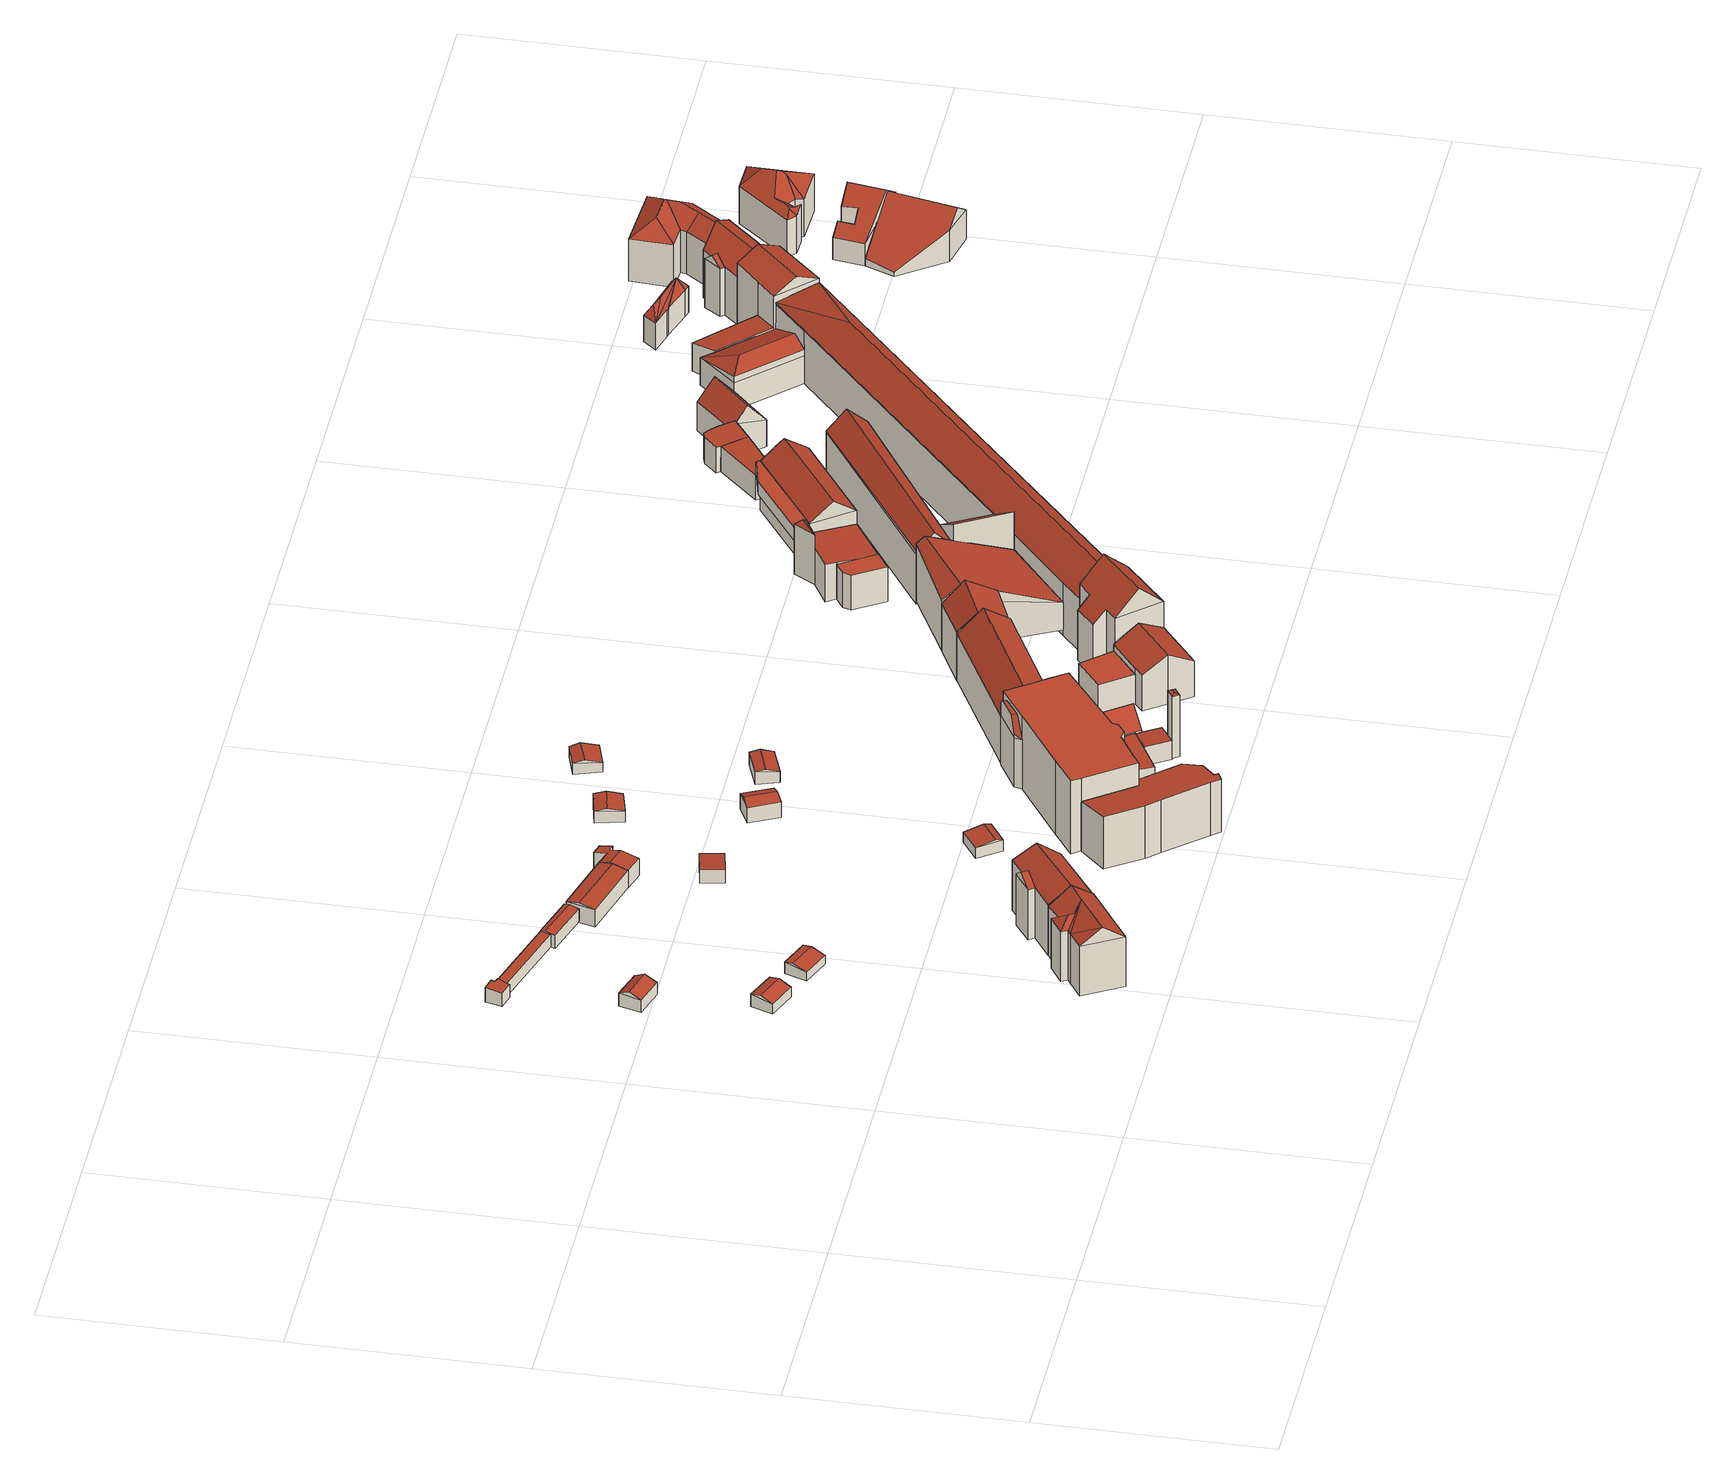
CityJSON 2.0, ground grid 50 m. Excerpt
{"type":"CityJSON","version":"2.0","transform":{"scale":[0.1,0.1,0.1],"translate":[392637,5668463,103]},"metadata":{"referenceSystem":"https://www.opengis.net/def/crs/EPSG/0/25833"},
"CityObjects":{
"building1":{"type":"Building","attributes":{"Dachtyp_tdc":"tdcGableRoof","Gemeindeschluessel":14627140,"Dachneigung":24.25,"QualitaetDacherkennung":75,"Geometrietyp2DReferenz":"3000","function":"31001_9998","roofType":"3100","measuredHeight":4.08},"geometry":[{"type":"MultiSurface","lod":"2","boundaries":[[[0,1,2,3]],[[1,4,5,2]],[[4,6,7,5]],[[6,0,3,7]],[[4,1,8]],[[0,6,9]],[[1,0,9,8]],[[6,4,8,9]],[[3,2,5,7]]],"semantics":{"surfaces":[{"type":"WallSurface"},{"type":"RoofSurface"},{"type":"GroundSurface"}],"values":[0,0,0,0,0,0,1,1,2]}}]},
"building2":{"type":"Building","attributes":{"Dachtyp_tdc":"tdcGableRoof","Gemeindeschluessel":14627140,"Dachneigung":21.44,"QualitaetDacherkennung":77,"Geometrietyp2DReferenz":"3000","function":"31001_9998","roofType":"3100","measuredHeight":3.57},"geometry":[{"type":"MultiSurface","lod":"2","boundaries":[[[10,11,12,13]],[[11,14,15,12]],[[14,16,17,15]],[[16,10,13,17]],[[14,11,18]],[[10,16,19]],[[11,10,19,18]],[[16,14,18,19]],[[13,12,15,17]]],"semantics":{"surfaces":[{"type":"WallSurface"},{"type":"RoofSurface"},{"type":"GroundSurface"}],"values":[0,0,0,0,0,0,1,1,2]}}]},
"building3":{"type":"Building","attributes":{"Gemeindeschluessel":14627140,"Geometrietyp2DReferenz":"3000","function":"31001_9998","roofType":"9999"},"children":["building3-1","building3-2","building3-3"]},
"building3-1":{"type":"BuildingPart","attributes":{"Dachtyp_tdc":"tdcPolyFlatRoof","Dachneigung":5.95,"QualitaetDacherkennung":75,"Geometrietyp2DReferenz":"3000","roofType":"2100","measuredHeight":3.48},"parents":["building3"],"geometry":[{"type":"MultiSurface","lod":"2","boundaries":[[[20,21,22,23]],[[21,24,25,22]],[[24,26,27,28,25]],[[29,30,31,32,33]],[[30,34,35,31]],[[34,20,23,35]],[[34,30,29,26,24,21,20]],[[23,22,25,28,32,31,35]],[[29,33,27,26]],[[33,32,28,27]]],"semantics":{"surfaces":[{"type":"WallSurface"},{"type":"RoofSurface"},{"type":"GroundSurface"},{"type":"ClosureSurface"}],"values":[0,0,0,0,0,0,1,2,0,3]}}]},
"building3-2":{"type":"BuildingPart","attributes":{"Dachtyp_tdc":"tdcGableRoof","Dachneigung":11.76,"QualitaetDacherkennung":75,"Geometrietyp2DReferenz":"3000","roofType":"3100","measuredHeight":3.53},"parents":["building3"],"geometry":[{"type":"MultiSurface","lod":"2","boundaries":[[[36,37,38,39]],[[37,40,41,38]],[[40,42,43,44,41]],[[45,36,39,46]],[[47,48,49,50]],[[37,49,48,51,40]],[[42,51,48,47,45,52]],[[40,51,42]],[[36,50,49,37]],[[45,47,50,36]],[[39,38,41,44,46]],[[52,43,42]],[[46,44,43,52,45]]],"semantics":{"surfaces":[{"type":"WallSurface"},{"type":"RoofSurface"},{"type":"GroundSurface"},{"type":"ClosureSurface"}],"values":[0,0,0,0,1,1,0,0,0,0,2,0,3]}}]},
"building3-3":{"type":"BuildingPart","attributes":{"Dachtyp_tdc":"tdcPolyFlatRoof","Dachneigung":6.02,"QualitaetDacherkennung":68,"Geometrietyp2DReferenz":"3000","roofType":"2100","measuredHeight":3.27},"parents":["building3"],"geometry":[{"type":"MultiSurface","lod":"2","boundaries":[[[27,53,45,46,28]],[[43,33,32,44]],[[43,52,53,27,33]],[[32,28,46,44]],[[28,32,33,27]],[[52,45,53]],[[43,44,46,45,52]]],"semantics":{"surfaces":[{"type":"WallSurface"},{"type":"RoofSurface"},{"type":"GroundSurface"},{"type":"ClosureSurface"}],"values":[0,0,1,2,3,0,3]}}]},
"building4":{"type":"Building","attributes":{"Dachtyp_tdc":"tdcGableRoof","Gemeindeschluessel":14627140,"Dachneigung":18.43,"QualitaetDacherkennung":70,"Geometrietyp2DReferenz":"3000","function":"31001_9998","roofType":"3100","measuredHeight":3.09},"geometry":[{"type":"MultiSurface","lod":"2","boundaries":[[[54,55,56,57]],[[55,58,59,56]],[[58,60,61,59]],[[60,54,57,61]],[[58,55,62]],[[54,60,63]],[[55,54,63,62]],[[60,58,62,63]],[[57,56,59,61]]],"semantics":{"surfaces":[{"type":"WallSurface"},{"type":"RoofSurface"},{"type":"GroundSurface"}],"values":[0,0,0,0,0,0,1,1,2]}}]},
"building5":{"type":"Building","attributes":{"Dachtyp_tdc":"tdcGableRoof","Gemeindeschluessel":14627140,"Dachneigung":10.41,"QualitaetDacherkennung":76,"Geometrietyp2DReferenz":"3000","function":"31001_9998","roofType":"3100","measuredHeight":4.66},"geometry":[{"type":"MultiSurface","lod":"2","boundaries":[[[64,65,66,67]],[[65,68,69,66]],[[68,70,71,69]],[[70,64,67,71]],[[68,65,72]],[[64,70,73]],[[65,64,73,72]],[[70,68,72,73]],[[67,66,69,71]]],"semantics":{"surfaces":[{"type":"WallSurface"},{"type":"RoofSurface"},{"type":"GroundSurface"}],"values":[0,0,0,0,0,0,1,1,2]}}]},
"building6":{"type":"Building","attributes":{"Dachtyp_tdc":"tdcFreeFormRoof","Gemeindeschluessel":14627140,"Dachneigung":13.93,"QualitaetDacherkennung":78,"Geometrietyp2DReferenz":"3000","function":"31001_9998","roofType":"5000","measuredHeight":4.82},"geometry":[{"type":"MultiSurface","lod":"2","boundaries":[[[74,75,76,77]],[[75,65,78,76]],[[65,79,80,78]],[[79,81,82,80]],[[81,83,84,82]],[[83,85,86,84]],[[85,87,88,86]],[[87,74,77,88]],[[74,89,90,75]],[[87,85,83,81,79,65,90,89]],[[74,87,89]],[[65,75,90]],[[77,76,78,80,82,84,86,88]]],"semantics":{"surfaces":[{"type":"WallSurface"},{"type":"RoofSurface"},{"type":"GroundSurface"}],"values":[0,0,0,0,0,0,0,0,1,1,0,0,2]}}]},
"building7":{"type":"Building","attributes":{"Dachtyp_tdc":"tdcPolyFlatRoof","Gemeindeschluessel":14627140,"Dachneigung":7.78,"QualitaetDacherkennung":72,"Geometrietyp2DReferenz":"3000","function":"31001_9998","roofType":"2100","measuredHeight":3.08},"geometry":[{"type":"MultiSurface","lod":"2","boundaries":[[[91,92,93,94]],[[92,95,96,93]],[[95,97,98,96]],[[97,91,94,98]],[[97,95,92,91]],[[94,93,96,98]]],"semantics":{"surfaces":[{"type":"WallSurface"},{"type":"RoofSurface"},{"type":"GroundSurface"}],"values":[0,0,0,0,1,2]}}]},
"building8":{"type":"Building","attributes":{"Dachtyp_tdc":"tdcFreeFormRoof","Gemeindeschluessel":14627140,"Dachneigung":35.49,"QualitaetDacherkennung":50,"Geometrietyp2DReferenz":"3000","function":"31001_9998","roofType":"5000","measuredHeight":15.37},"geometry":[{"type":"MultiSurface","lod":"2","boundaries":[[[99,100,101,102]],[[100,103,104,101]],[[103,105,106,104]],[[105,107,108,106]],[[107,109,110,108]],[[109,111,112,110]],[[111,113,114,112]],[[113,115,116,114]],[[115,99,102,116]],[[117,115,113]],[[118,119,117,113,111]],[[118,111,109]],[[120,119,118,109,107]],[[121,120,107,105]],[[121,105,103]],[[119,120,121,103,100]],[[99,119,100]],[[99,117,119]],[[117,99,115]],[[102,101,104,106,108,110,112,114,116]]],"semantics":{"surfaces":[{"type":"WallSurface"},{"type":"RoofSurface"},{"type":"GroundSurface"}],"values":[0,0,0,0,0,0,0,0,0,0,1,0,1,1,1,1,1,1,1,2]}}]},
"building9":{"type":"Building","attributes":{"Dachtyp_tdc":"tdcGableRoof","Gemeindeschluessel":14627140,"Dachneigung":13.66,"QualitaetDacherkennung":87,"Geometrietyp2DReferenz":"3000","function":"31001_9998","roofType":"3100","measuredHeight":3.44},"geometry":[{"type":"MultiSurface","lod":"2","boundaries":[[[122,123,124,125]],[[123,126,127,124]],[[126,128,129,127]],[[128,122,125,129]],[[126,123,130]],[[122,128,131]],[[123,122,131,130]],[[128,126,130,131]],[[125,124,127,129]]],"semantics":{"surfaces":[{"type":"WallSurface"},{"type":"RoofSurface"},{"type":"GroundSurface"}],"values":[0,0,0,0,0,0,1,1,2]}}]},
"building10":{"type":"Building","attributes":{"Dachtyp_tdc":"tdcGableRoof","Gemeindeschluessel":14627140,"Dachneigung":17.39,"QualitaetDacherkennung":77,"Geometrietyp2DReferenz":"3000","function":"31001_9998","roofType":"3100","measuredHeight":4.47},"geometry":[{"type":"MultiSurface","lod":"2","boundaries":[[[132,133,134,135]],[[133,136,137,134]],[[136,138,139,137]],[[138,132,135,139]],[[136,133,140]],[[132,138,141]],[[133,132,141,140]],[[138,136,140,141]],[[135,134,137,139]]],"semantics":{"surfaces":[{"type":"WallSurface"},{"type":"RoofSurface"},{"type":"GroundSurface"}],"values":[0,0,0,0,0,0,1,1,2]}}]},
"building11":{"type":"Building","attributes":{"Gemeindeschluessel":14627140,"Geometrietyp2DReferenz":"3000","function":"31001_9998","roofType":"9999"},"children":["building11-1","building11-2"]},
"building11-1":{"type":"BuildingPart","attributes":{"Dachtyp_tdc":"tdcGableRoof","Dachneigung":32.08,"QualitaetDacherkennung":54,"Geometrietyp2DReferenz":"3000","roofType":"3100","measuredHeight":15.24},"parents":["building11"],"geometry":[{"type":"MultiSurface","lod":"2","boundaries":[[[142,143,110,144]],[[143,145,146,110]],[[147,148,149,150]],[[148,151,152,149]],[[151,153,154,152]],[[153,155,112,154]],[[155,142,144,112]],[[151,148,147,145,143,142]],[[142,155,153,151]],[[144,110,146,150,149,152,154,112]],[[147,150,146,145]]],"semantics":{"surfaces":[{"type":"WallSurface"},{"type":"RoofSurface"},{"type":"GroundSurface"},{"type":"ClosureSurface"}],"values":[0,0,0,0,0,0,0,1,1,2,3]}}]},
"building11-2":{"type":"BuildingPart","attributes":{"Dachtyp_tdc":"tdcGableRoof","Dachneigung":36.67,"QualitaetDacherkennung":38,"Geometrietyp2DReferenz":"3000","roofType":"3100","measuredHeight":14.4},"parents":["building11"],"geometry":[{"type":"MultiSurface","lod":"2","boundaries":[[[156,157,158,159]],[[157,147,150,158]],[[156,159,146,145]],[[145,160,161,156]],[[162,161,160,163]],[[147,163,160,145]],[[157,162,163,147]],[[156,161,162,157]],[[159,158,150,146]],[[145,146,150,147]]],"semantics":{"surfaces":[{"type":"WallSurface"},{"type":"RoofSurface"},{"type":"GroundSurface"},{"type":"ClosureSurface"}],"values":[0,0,0,1,1,0,0,0,2,3]}}]},
"building12":{"type":"Building","attributes":{"Dachtyp_tdc":"tdcGableRoof","Gemeindeschluessel":14627140,"Dachneigung":13.51,"QualitaetDacherkennung":72,"Geometrietyp2DReferenz":"3000","function":"31001_9998","roofType":"3100","measuredHeight":3.31},"geometry":[{"type":"MultiSurface","lod":"2","boundaries":[[[164,165,166,167]],[[165,168,169,166]],[[168,170,171,169]],[[170,164,167,171]],[[168,165,172]],[[164,170,173]],[[165,164,173,172]],[[170,168,172,173]],[[167,166,169,171]]],"semantics":{"surfaces":[{"type":"WallSurface"},{"type":"RoofSurface"},{"type":"GroundSurface"}],"values":[0,0,0,0,0,0,1,1,2]}}]},
"building13":{"type":"Building","attributes":{"Dachtyp_tdc":"tdcGableRoof","Gemeindeschluessel":14627140,"Dachneigung":17.73,"QualitaetDacherkennung":83,"Geometrietyp2DReferenz":"3000","function":"31001_9998","roofType":"3100","measuredHeight":3.52},"geometry":[{"type":"MultiSurface","lod":"2","boundaries":[[[174,175,176,177]],[[175,178,179,176]],[[178,180,181,179]],[[180,174,177,181]],[[178,175,182]],[[174,180,183]],[[175,174,183,182]],[[180,178,182,183]],[[177,176,179,181]]],"semantics":{"surfaces":[{"type":"WallSurface"},{"type":"RoofSurface"},{"type":"GroundSurface"}],"values":[0,0,0,0,0,0,1,1,2]}}]},
"building14":{"type":"Building","attributes":{"Dachtyp_tdc":"tdcGableRoof","Gemeindeschluessel":14627140,"Dachneigung":10.35,"QualitaetDacherkennung":74,"Geometrietyp2DReferenz":"3000","function":"31001_9998","roofType":"3100","measuredHeight":3.25},"geometry":[{"type":"MultiSurface","lod":"2","boundaries":[[[184,185,186,187]],[[185,188,189,186]],[[188,190,191,189]],[[190,184,187,191]],[[188,185,192]],[[184,190,193]],[[185,184,193,192]],[[190,188,192,193]],[[187,186,189,191]]],"semantics":{"surfaces":[{"type":"WallSurface"},{"type":"RoofSurface"},{"type":"GroundSurface"}],"values":[0,0,0,0,0,0,1,1,2]}}]},
"building15":{"type":"Building","attributes":{"Gemeindeschluessel":14627140,"Geometrietyp2DReferenz":"3000","function":"31001_9998","roofType":"9999"},"children":["building15-1","building15-2","building15-3"]},
"building15-1":{"type":"BuildingPart","attributes":{"Dachtyp_tdc":"tdcCutGableRoof","Dachneigung":65.68,"QualitaetDacherkennung":16,"Geometrietyp2DReferenz":"3000","roofType":"9999","measuredHeight":16.3},"parents":["building15"],"geometry":[{"type":"MultiSurface","lod":"2","boundaries":[[[194,195,196,197]],[[195,198,199,196]],[[200,194,197,201]],[[200,202,203,204]],[[205,206,207,208]],[[203,202,206,205]],[[195,208,207,198]],[[194,204,203,205,208,195]],[[200,204,194]],[[197,196,199,201]],[[201,199,198,200]],[[198,207,206,202,200]]],"semantics":{"surfaces":[{"type":"WallSurface"},{"type":"RoofSurface"},{"type":"GroundSurface"},{"type":"ClosureSurface"}],"values":[0,0,0,1,1,1,0,0,0,2,3,3]}}]},
"building15-2":{"type":"BuildingPart","attributes":{"Dachtyp_tdc":"tdcPolyFlatRoof","Dachneigung":5.19,"QualitaetDacherkennung":58,"Geometrietyp2DReferenz":"3000","roofType":"2100","measuredHeight":12.72},"parents":["building15"],"geometry":[{"type":"MultiSurface","lod":"2","boundaries":[[[209,210,211,212]],[[213,214,215,216]],[[214,217,218,215]],[[217,219,220,218]],[[219,221,222,220]],[[221,223,224,222]],[[223,225,226,224]],[[225,227,228,226]],[[227,229,230,228]],[[229,231,232,230]],[[231,209,212,232]],[[231,229,227,225,223,221,219,217,214,213,233,210,209]],[[212,211,234,216,215,218,220,222,224,226,228,230,232]],[[234,211,210,233]],[[213,216,234,233]]],"semantics":{"surfaces":[{"type":"WallSurface"},{"type":"RoofSurface"},{"type":"GroundSurface"},{"type":"ClosureSurface"}],"values":[0,0,0,0,0,0,0,0,0,0,0,1,2,3,3]}}]},
"building15-3":{"type":"BuildingPart","attributes":{"Dachtyp_tdc":"tdcPolyFlatRoof","Dachneigung":0,"QualitaetDacherkennung":31,"Geometrietyp2DReferenz":"3000","roofType":"1000","measuredHeight":17.55},"parents":["building15"],"geometry":[{"type":"MultiSurface","lod":"2","boundaries":[[[235,236,237,199,198,207]],[[236,238,239,237]],[[238,240,241,239]],[[240,242,243,241]],[[242,244,245,243]],[[244,246,247,245]],[[246,248,249,247]],[[248,250,213,216,249]],[[251,252,253,211,210]],[[252,254,255,253]],[[254,256,200,201,255]],[[256,254,252,251,257,250,248,246,244,242,240,238,236,235]],[[199,237,239,241,243,245,247,249,216,234,211,253,255,201]],[[233,213,250,257]],[[233,234,216,213]],[[210,233,257,251]],[[210,211,234,233]],[[207,206,202,200,256,235]],[[198,199,201,200]],[[198,200,202,206,207]]],"semantics":{"surfaces":[{"type":"WallSurface"},{"type":"RoofSurface"},{"type":"GroundSurface"},{"type":"ClosureSurface"}],"values":[0,0,0,0,0,0,0,0,0,0,0,1,2,0,3,0,3,0,3,3]}}]},
"building16":{"type":"Building","attributes":{"Dachtyp_tdc":"tdcPolyFlatRoof","Gemeindeschluessel":14627140,"Dachneigung":4.7,"QualitaetDacherkennung":90,"Geometrietyp2DReferenz":"3000","function":"31001_9998","roofType":"2100","measuredHeight":4.49},"geometry":[{"type":"MultiSurface","lod":"2","boundaries":[[[258,259,260,261]],[[259,262,263,260]],[[262,264,265,263]],[[264,266,267,265]],[[266,258,261,267]],[[266,264,262,259,258]],[[261,260,263,265,267]]],"semantics":{"surfaces":[{"type":"WallSurface"},{"type":"RoofSurface"},{"type":"GroundSurface"}],"values":[0,0,0,0,0,1,2]}}]},
"building17":{"type":"Building","attributes":{"Dachtyp_tdc":"tdcFreeFormRoof","Gemeindeschluessel":14627140,"Dachneigung":21.7,"QualitaetDacherkennung":11,"Geometrietyp2DReferenz":"3000","function":"31001_9998","roofType":"5000","measuredHeight":15.08},"geometry":[{"type":"MultiSurface","lod":"2","boundaries":[[[268,269,270,271]],[[269,272,273,270]],[[272,274,275,273]],[[274,268,271,275]],[[276,274,272]],[[277,276,272,269]],[[277,269,268]],[[276,277,268,274]],[[271,270,273,275]]],"semantics":{"surfaces":[{"type":"WallSurface"},{"type":"RoofSurface"},{"type":"GroundSurface"}],"values":[0,0,0,0,1,1,1,1,2]}}]},
"building18":{"type":"Building","attributes":{"Dachtyp_tdc":"tdcPolyFlatRoof","Gemeindeschluessel":14627140,"Dachneigung":3.57,"QualitaetDacherkennung":76,"Geometrietyp2DReferenz":"3000","function":"31001_9998","roofType":"2100","measuredHeight":4.43},"geometry":[{"type":"MultiSurface","lod":"2","boundaries":[[[278,279,280,281]],[[279,282,283,280]],[[282,284,285,283]],[[284,286,287,285]],[[286,288,289,287]],[[288,278,281,289]],[[288,286,284,282,279,278]],[[281,280,283,285,287,289]]],"semantics":{"surfaces":[{"type":"WallSurface"},{"type":"RoofSurface"},{"type":"GroundSurface"}],"values":[0,0,0,0,0,0,1,2]}}]},
"building19":{"type":"Building","attributes":{"Dachtyp_tdc":"tdcFreeFormRoof","Gemeindeschluessel":14627140,"Dachneigung":47.23,"QualitaetDacherkennung":86,"Geometrietyp2DReferenz":"3000","function":"31001_9998","roofType":"5000","measuredHeight":8.68},"geometry":[{"type":"MultiSurface","lod":"2","boundaries":[[[290,291,265,292]],[[291,293,263,265]],[[293,294,295,263]],[[294,296,297,295]],[[296,290,292,297]],[[298,296,294,299]],[[291,290,298,299,293]],[[290,296,298]],[[294,293,299]],[[292,265,263,295,297]]],"semantics":{"surfaces":[{"type":"WallSurface"},{"type":"RoofSurface"},{"type":"GroundSurface"}],"values":[0,0,0,0,0,1,1,0,0,2]}}]},
"building20":{"type":"Building","attributes":{"Dachtyp_tdc":"tdcGableRoof","Gemeindeschluessel":14627140,"Dachneigung":45.37,"QualitaetDacherkennung":40,"Geometrietyp2DReferenz":"3000","function":"31001_9998","roofType":"3100","measuredHeight":16.56},"geometry":[{"type":"MultiSurface","lod":"2","boundaries":[[[300,301,302,303]],[[301,304,305,302]],[[304,306,307,305]],[[306,308,309,307]],[[308,310,311,309]],[[310,312,313,311]],[[312,300,303,313]],[[308,306,304,301]],[[301,300,312,310,308]],[[303,302,305,307,309,311,313]]],"semantics":{"surfaces":[{"type":"WallSurface"},{"type":"RoofSurface"},{"type":"GroundSurface"}],"values":[0,0,0,0,0,0,0,1,1,2]}}]},
"building21":{"type":"Building","attributes":{"Gemeindeschluessel":14627140,"Geometrietyp2DReferenz":"3000","function":"31001_9998","roofType":"9999"},"children":["building21-1","building21-2"]},
"building21-1":{"type":"BuildingPart","attributes":{"Dachtyp_tdc":"tdcPolyFlatRoof","Dachneigung":0,"QualitaetDacherkennung":39,"Geometrietyp2DReferenz":"3000","roofType":"1000","measuredHeight":7.03},"parents":["building21"],"geometry":[{"type":"MultiSurface","lod":"2","boundaries":[[[314,315,316,317]],[[315,318,319,316]],[[318,320,321,319]],[[320,318,315,314]],[[317,316,319,321]],[[317,321,320,314]]],"semantics":{"surfaces":[{"type":"WallSurface"},{"type":"RoofSurface"},{"type":"GroundSurface"},{"type":"ClosureSurface"}],"values":[0,0,0,1,2,3]}}]},
"building21-2":{"type":"BuildingPart","attributes":{"Dachtyp_tdc":"tdcGableRoof","Dachneigung":28.46,"QualitaetDacherkennung":72,"Geometrietyp2DReferenz":"3000","roofType":"3100","measuredHeight":11.7},"parents":["building21"],"geometry":[{"type":"MultiSurface","lod":"2","boundaries":[[[322,323,324,321,320]],[[323,325,326,324]],[[325,327,328,326]],[[327,329,330,328]],[[329,331,332,330]],[[331,333,334,332]],[[333,335,317,334]],[[335,314,317]],[[331,329,327,325]],[[325,323,322,335,333,331]],[[321,324,326,328,330,332,334,317]],[[322,320,314,335]],[[320,321,317,314]]],"semantics":{"surfaces":[{"type":"WallSurface"},{"type":"RoofSurface"},{"type":"GroundSurface"},{"type":"ClosureSurface"}],"values":[0,0,0,0,0,0,0,0,1,1,2,0,3]}}]},
"building22":{"type":"Building","attributes":{"Dachtyp_tdc":"tdcFreeFormRoof","Gemeindeschluessel":14627140,"Dachneigung":43.56,"QualitaetDacherkennung":53,"Geometrietyp2DReferenz":"3000","function":"31001_9998","roofType":"5000","measuredHeight":20.07},"geometry":[{"type":"MultiSurface","lod":"2","boundaries":[[[336,337,338,339]],[[337,340,341,338]],[[340,342,343,341]],[[342,344,345,343]],[[344,346,347,345]],[[346,348,349,347]],[[348,350,351,349]],[[350,336,339,351]],[[336,350,352,353]],[[352,348,346,344,342,340,337,353]],[[350,348,352]],[[337,336,353]],[[339,338,341,343,345,347,349,351]]],"semantics":{"surfaces":[{"type":"WallSurface"},{"type":"RoofSurface"},{"type":"GroundSurface"}],"values":[0,0,0,0,0,0,0,0,1,1,0,0,2]}}]},
"building23":{"type":"Building","attributes":{"Gemeindeschluessel":14627140,"Geometrietyp2DReferenz":"3000","function":"31001_9998","roofType":"9999"},"children":["building23-1","building23-2"]},
"building23-1":{"type":"BuildingPart","attributes":{"Dachtyp_tdc":"tdcGableRoof","Dachneigung":22.29,"QualitaetDacherkennung":7,"Geometrietyp2DReferenz":"3000","roofType":"3100","measuredHeight":15.27},"parents":["building23"],"geometry":[{"type":"MultiSurface","lod":"2","boundaries":[[[354,355,356,357,358]],[[355,359,360,356]],[[359,361,362,360]],[[359,355,363]],[[355,354,364,365,363]],[[361,359,363,365,366,367]],[[357,356,360,362,368]],[[368,362,361,369]],[[358,370,354]],[[357,368,369,371,358]],[[358,371,370]],[[364,354,370]],[[367,369,361]],[[366,371,369,367]],[[371,366,365,364,370]]],"semantics":{"surfaces":[{"type":"WallSurface"},{"type":"RoofSurface"},{"type":"GroundSurface"},{"type":"ClosureSurface"}],"values":[0,0,0,0,1,1,2,0,0,3,3,0,0,3,3]}}]},
"building23-2":{"type":"BuildingPart","attributes":{"Dachtyp_tdc":"tdcGableRoof","Dachneigung":29.19,"QualitaetDacherkennung":42,"Geometrietyp2DReferenz":"3000","roofType":"3100","measuredHeight":16.05},"parents":["building23"],"geometry":[{"type":"MultiSurface","lod":"2","boundaries":[[[372,366,373,374]],[[375,357,368,376]],[[377,358,357,375]],[[366,372,376,368,369,367]],[[372,377,375,376]],[[377,372,374]],[[358,377,374,373,364,370]],[[368,357,358,371,369]],[[369,371,366,367]],[[365,364,373,366]],[[358,370,371]],[[366,371,370,364,365]]],"semantics":{"surfaces":[{"type":"RoofSurface"},{"type":"GroundSurface"},{"type":"WallSurface"},{"type":"ClosureSurface"}],"values":[0,1,2,2,2,2,0,3,3,2,3,3]}}]},
"building24":{"type":"Building","attributes":{"Gemeindeschluessel":14627140,"Geometrietyp2DReferenz":"3000","function":"31001_9998","roofType":"9999"},"children":["building24-1","building24-2","building24-3"]},
"building24-1":{"type":"BuildingPart","attributes":{"Dachtyp_tdc":"tdcPolyFlatRoof","Dachneigung":0,"QualitaetDacherkennung":68,"Geometrietyp2DReferenz":"3000","roofType":"1000","measuredHeight":8.47},"parents":["building24"],"geometry":[{"type":"MultiSurface","lod":"2","boundaries":[[[378,379,380,381]],[[379,382,383,380]],[[384,385,386,387,388]],[[385,378,381,386]],[[385,384,389,382,379,378]],[[381,380,383,387,386]],[[388,389,384]],[[387,383,382,389,388]]],"semantics":{"surfaces":[{"type":"WallSurface"},{"type":"RoofSurface"},{"type":"GroundSurface"},{"type":"ClosureSurface"}],"values":[0,0,0,0,1,2,0,3]}}]},
"building24-2":{"type":"BuildingPart","attributes":{"Dachtyp_tdc":"tdcFreeFormRoof","Dachneigung":53.99,"QualitaetDacherkennung":40,"Geometrietyp2DReferenz":"3000","roofType":"5000","measuredHeight":13.41},"parents":["building24"],"geometry":[{"type":"MultiSurface","lod":"2","boundaries":[[[390,391,392,393,394]],[[395,396,397,398,399]],[[396,390,394,393,397]],[[391,390,396,400]],[[396,395,400]],[[395,391,400]],[[393,392,398,397]],[[399,394,391,395]],[[398,392,393,394,399]]],"semantics":{"surfaces":[{"type":"WallSurface"},{"type":"RoofSurface"},{"type":"GroundSurface"},{"type":"ClosureSurface"}],"values":[0,0,0,1,1,1,2,0,3]}}]},
"building24-3":{"type":"BuildingPart","attributes":{"Dachtyp_tdc":"tdcPolyFlatRoof","Dachneigung":4.18,"QualitaetDacherkennung":64,"Geometrietyp2DReferenz":"3000","roofType":"2100","measuredHeight":9.02},"parents":["building24"],"geometry":[{"type":"MultiSurface","lod":"2","boundaries":[[[401,402,403,383,382]],[[402,399,398,403]],[[394,404,405,393]],[[404,406,407,405]],[[406,388,387,407]],[[388,406,404,394,399,402,401,389]],[[383,403,398,393,405,407,387]],[[394,393,398,399]],[[382,389,401]],[[383,387,388,389,382]]],"semantics":{"surfaces":[{"type":"WallSurface"},{"type":"RoofSurface"},{"type":"GroundSurface"},{"type":"ClosureSurface"}],"values":[0,0,0,0,0,1,2,3,0,3]}}]},
"building25":{"type":"Building","attributes":{"Dachtyp_tdc":"tdcPolyFlatRoof","Gemeindeschluessel":14627140,"Dachneigung":0,"QualitaetDacherkennung":55,"Geometrietyp2DReferenz":"3000","function":"31001_9998","roofType":"1000","measuredHeight":3.18},"geometry":[{"type":"MultiSurface","lod":"2","boundaries":[[[408,409,410,411]],[[409,412,413,410]],[[412,414,415,413]],[[414,416,417,415]],[[416,418,419,417]],[[418,408,411,419]],[[418,416,414,412,409,408]],[[411,410,413,415,417,419]]],"semantics":{"surfaces":[{"type":"WallSurface"},{"type":"RoofSurface"},{"type":"GroundSurface"}],"values":[0,0,0,0,0,0,1,2]}}]},
"building26":{"type":"Building","attributes":{"Dachtyp_tdc":"tdcFreeFormRoof","Gemeindeschluessel":14627140,"Dachneigung":36.61,"QualitaetDacherkennung":75,"Geometrietyp2DReferenz":"3000","function":"31001_9998","roofType":"5000","measuredHeight":15.67},"geometry":[{"type":"MultiSurface","lod":"2","boundaries":[[[420,421,422,423]],[[421,424,425,422]],[[424,426,427,425]],[[426,428,429,427]],[[428,420,423,429]],[[430,426,424,421,431]],[[420,428,430,431]],[[421,420,431]],[[428,426,430]],[[423,422,425,427,429]]],"semantics":{"surfaces":[{"type":"WallSurface"},{"type":"RoofSurface"},{"type":"GroundSurface"}],"values":[0,0,0,0,0,1,1,0,0,2]}}]},
"building27":{"type":"Building","attributes":{"Gemeindeschluessel":14627140,"Geometrietyp2DReferenz":"3000","function":"31001_9998","roofType":"9999"},"children":["building27-1","building27-2"]},
"building27-1":{"type":"BuildingPart","attributes":{"Dachtyp_tdc":"tdcGableRoof","Dachneigung":44.05,"QualitaetDacherkennung":65,"Geometrietyp2DReferenz":"3000","roofType":"3100","measuredHeight":16.22},"parents":["building27"],"geometry":[{"type":"MultiSurface","lod":"2","boundaries":[[[432,433,434,435]],[[433,436,437,434]],[[438,439,440,441]],[[439,432,435,440]],[[442,443,444,445]],[[446,447,448,433,445,444]],[[433,448,436]],[[438,446,444,443,439]],[[439,443,442,432]],[[432,442,445,433]],[[435,434,437,441,440]],[[441,437,436,438]],[[436,448,447]],[[436,447,446,438]]],"semantics":{"surfaces":[{"type":"WallSurface"},{"type":"RoofSurface"},{"type":"GroundSurface"},{"type":"ClosureSurface"}],"values":[0,0,0,0,1,1,0,0,0,0,2,3,0,3]}}]},
"building27-2":{"type":"BuildingPart","attributes":{"Dachtyp_tdc":"tdcPolyFlatRoof","Dachneigung":34.34,"QualitaetDacherkennung":73,"Geometrietyp2DReferenz":"3000","roofType":"2100","measuredHeight":17.44},"parents":["building27"],"geometry":[{"type":"MultiSurface","lod":"2","boundaries":[[[449,450,437,436]],[[449,451,452,450]],[[451,453,446,438,441,452]],[[451,449,436,447,453]],[[441,437,450,452]],[[447,446,453]],[[436,437,441,438]],[[436,438,446,447]]],"semantics":{"surfaces":[{"type":"WallSurface"},{"type":"RoofSurface"},{"type":"GroundSurface"},{"type":"ClosureSurface"}],"values":[0,0,0,1,2,0,3,3]}}]},
"building28":{"type":"Building","attributes":{"Gemeindeschluessel":14627140,"Geometrietyp2DReferenz":"3000","function":"31001_9998","roofType":"9999"},"children":["building28-1","building28-2"]},
"building28-1":{"type":"BuildingPart","attributes":{"Dachtyp_tdc":"tdcHipAndGableRoof","Dachneigung":23.89,"QualitaetDacherkennung":51,"Geometrietyp2DReferenz":"3000","roofType":"5000","measuredHeight":9.94},"parents":["building28"],"geometry":[{"type":"MultiSurface","lod":"2","boundaries":[[[454,455,456,457]],[[455,458,459,456]],[[458,460,461,459]],[[462,454,457,463]],[[455,464,465]],[[466,467,465,464]],[[467,460,468,455,465]],[[455,468,458]],[[458,468,460]],[[462,466,464,454]],[[454,464,455]],[[457,456,459,461,463]],[[463,461,460,462]],[[460,467,466,462]]],"semantics":{"surfaces":[{"type":"WallSurface"},{"type":"RoofSurface"},{"type":"GroundSurface"},{"type":"ClosureSurface"}],"values":[0,0,0,0,1,1,1,0,0,0,0,2,3,3]}}]},
"building28-2":{"type":"BuildingPart","attributes":{"Dachtyp_tdc":"tdcHipAndGableRoof","Dachneigung":42.53,"QualitaetDacherkennung":39,"Geometrietyp2DReferenz":"3000","roofType":"5000","measuredHeight":17.89},"parents":["building28"],"geometry":[{"type":"MultiSurface","lod":"2","boundaries":[[[469,470,471,461,460]],[[470,472,473,471]],[[472,474,475,473]],[[474,476,477,475]],[[476,478,479,477]],[[478,480,481,479]],[[480,482,466,462,463,481]],[[483,484,485]],[[486,487,488,476,474,489,485,484,490]],[[483,485,489,491]],[[470,483,491,472]],[[472,491,489,474]],[[476,488,478]],[[478,488,487,480]],[[480,487,486,482]],[[482,486,490,469]],[[469,490,484,483,470]],[[461,471,473,475,477,479,481,463]],[[460,467,466,482,469]],[[460,461,463,462]],[[462,466,467,460]]],"semantics":{"surfaces":[{"type":"WallSurface"},{"type":"RoofSurface"},{"type":"GroundSurface"},{"type":"ClosureSurface"}],"values":[0,0,0,0,0,0,0,1,1,1,0,0,0,0,0,0,0,2,0,3,3]}}]},
"building29":{"type":"Building","attributes":{"Gemeindeschluessel":14627140,"Geometrietyp2DReferenz":"3000","function":"31001_9998","roofType":"9999"},"children":["building29-1","building29-2"]},
"building29-1":{"type":"BuildingPart","attributes":{"Dachtyp_tdc":"tdcPolyFlatRoof","Dachneigung":2.94,"QualitaetDacherkennung":70,"Geometrietyp2DReferenz":"3000","roofType":"2100","measuredHeight":6.05},"parents":["building29"],"geometry":[{"type":"MultiSurface","lod":"2","boundaries":[[[492,493,494,495,496]],[[493,497,498,494]],[[497,499,500,498]],[[499,501,502,500]],[[499,497,493,492,503,501]],[[502,495,494,498,500]],[[492,496,503]],[[496,495,502,501,503]]],"semantics":{"surfaces":[{"type":"WallSurface"},{"type":"RoofSurface"},{"type":"GroundSurface"},{"type":"ClosureSurface"}],"values":[0,0,0,0,1,2,0,3]}}]},
"building29-2":{"type":"BuildingPart","attributes":{"Dachtyp_tdc":"tdcPolyFlatRoof","Dachneigung":4.04,"QualitaetDacherkennung":77,"Geometrietyp2DReferenz":"3000","roofType":"2100","measuredHeight":6.21},"parents":["building29"],"geometry":[{"type":"MultiSurface","lod":"2","boundaries":[[[504,505,506,507]],[[505,508,509,506]],[[508,510,511,509]],[[510,512,513,511]],[[512,514,515,513]],[[514,496,495,515]],[[516,517,518,502,501]],[[517,504,507,518]],[[517,516,503,496,514,512,510,508,505,504]],[[507,506,509,511,513,515,495,502,518]],[[501,503,516]],[[502,495,496,503,501]]],"semantics":{"surfaces":[{"type":"WallSurface"},{"type":"RoofSurface"},{"type":"GroundSurface"},{"type":"ClosureSurface"}],"values":[0,0,0,0,0,0,0,0,1,2,0,3]}}]},
"building30":{"type":"Building","attributes":{"Dachtyp_tdc":"tdcFreeFormRoof","Gemeindeschluessel":14627140,"Dachneigung":49.52,"QualitaetDacherkennung":65,"Geometrietyp2DReferenz":"3000","function":"31001_9998","roofType":"5000","measuredHeight":11.52},"geometry":[{"type":"MultiSurface","lod":"2","boundaries":[[[519,520,521,522]],[[520,523,524,521]],[[523,525,526,524]],[[525,527,528,526]],[[527,519,522,528]],[[520,519,529,530]],[[530,529,527,525,523]],[[519,527,529]],[[523,520,530]],[[522,521,524,526,528]]],"semantics":{"surfaces":[{"type":"WallSurface"},{"type":"RoofSurface"},{"type":"GroundSurface"}],"values":[0,0,0,0,0,1,1,0,0,2]}}]},
"building31":{"type":"Building","attributes":{"Gemeindeschluessel":14627140,"Geometrietyp2DReferenz":"3000","function":"31001_9998","roofType":"9999"},"children":["building31-1","building31-2"]},
"building31-1":{"type":"BuildingPart","attributes":{"Dachtyp_tdc":"tdcFreeFormRoof","Dachneigung":25.35,"QualitaetDacherkennung":68,"Geometrietyp2DReferenz":"3000","roofType":"5000","measuredHeight":17.34},"parents":["building31"],"geometry":[{"type":"MultiSurface","lod":"2","boundaries":[[[531,532,533,534]],[[532,535,536,537,533]],[[538,539,540,541,542]],[[539,531,534,540]],[[543,532,531,544]],[[539,538,535,543,544]],[[532,543,535]],[[539,544,531]],[[534,533,537,541,540]],[[542,536,535,538]],[[542,541,537,536]]],"semantics":{"surfaces":[{"type":"WallSurface"},{"type":"RoofSurface"},{"type":"GroundSurface"},{"type":"ClosureSurface"}],"values":[0,0,0,0,1,1,0,0,2,0,3]}}]},
"building31-2":{"type":"BuildingPart","attributes":{"Dachtyp_tdc":"tdcPolyFlatRoof","Dachneigung":4.63,"QualitaetDacherkennung":58,"Geometrietyp2DReferenz":"3000","roofType":"2100","measuredHeight":7.24},"parents":["building31"],"geometry":[{"type":"MultiSurface","lod":"2","boundaries":[[[545,546,547,548]],[[546,542,541,547]],[[536,545,548,537]],[[536,542,546,545]],[[548,547,541,537]],[[537,541,542,536]]],"semantics":{"surfaces":[{"type":"WallSurface"},{"type":"RoofSurface"},{"type":"GroundSurface"},{"type":"ClosureSurface"}],"values":[0,0,0,1,2,3]}}]},
"building32":{"type":"Building","attributes":{"Dachtyp_tdc":"tdcFreeFormRoof","Gemeindeschluessel":14627140,"Dachneigung":54.57,"QualitaetDacherkennung":15,"Geometrietyp2DReferenz":"3000","function":"31001_9998","roofType":"5000","measuredHeight":8.89},"geometry":[{"type":"MultiSurface","lod":"2","boundaries":[[[549,550,551,552]],[[550,553,554,551]],[[553,555,556,554]],[[555,557,558,556]],[[557,559,560,558]],[[559,561,562,560]],[[561,563,564,562]],[[563,549,552,564]],[[565,566,563,561]],[[565,561,559]],[[565,559,566]],[[559,567,566]],[[557,567,559]],[[555,567,557]],[[553,567,555]],[[567,553,550]],[[567,550,549]],[[566,567,549,563]],[[552,551,554,556,558,560,562,564]]],"semantics":{"surfaces":[{"type":"WallSurface"},{"type":"RoofSurface"},{"type":"GroundSurface"}],"values":[0,0,0,0,0,0,0,0,1,1,1,1,1,1,1,1,1,1,2]}}]},
"building33":{"type":"Building","attributes":{"Gemeindeschluessel":14627140,"Geometrietyp2DReferenz":"3000","function":"31001_9998","roofType":"9999"},"children":["building33-1","building33-2"]},
"building33-1":{"type":"BuildingPart","attributes":{"Dachtyp_tdc":"tdcGableRoof","Dachneigung":39.19,"QualitaetDacherkennung":55,"Geometrietyp2DReferenz":"3000","roofType":"3100","measuredHeight":13.39},"parents":["building33"],"geometry":[{"type":"MultiSurface","lod":"2","boundaries":[[[568,569,570,571]],[[569,572,573,570]],[[572,574,575,573]],[[572,569,576]],[[568,577,574,578]],[[569,568,578,576]],[[574,572,576,578]],[[571,570,573,575]],[[568,571,575,574,577]]],"semantics":{"surfaces":[{"type":"WallSurface"},{"type":"RoofSurface"},{"type":"GroundSurface"},{"type":"ClosureSurface"}],"values":[0,0,0,0,0,1,1,2,3]}}]},
"building33-2":{"type":"BuildingPart","attributes":{"Dachtyp_tdc":"tdcFreeFormRoof","Dachneigung":34.05,"QualitaetDacherkennung":46,"Geometrietyp2DReferenz":"3000","roofType":"5000","measuredHeight":14.97},"parents":["building33"],"geometry":[{"type":"MultiSurface","lod":"2","boundaries":[[[574,579,580,575]],[[579,581,582,580]],[[581,583,584,582]],[[583,585,586,584]],[[585,587,588,586]],[[587,589,571,588]],[[589,568,571]],[[585,583,590,591]],[[590,592,579,574,577,589,587,591]],[[581,592,590,583]],[[579,592,581]],[[585,591,587]],[[575,580,582,584,586,588,571]],[[577,568,589]],[[575,571,568,577,574]]],"semantics":{"surfaces":[{"type":"WallSurface"},{"type":"RoofSurface"},{"type":"GroundSurface"},{"type":"ClosureSurface"}],"values":[0,0,0,0,0,0,0,1,1,0,0,0,2,0,3]}}]},
"building34":{"type":"Building","attributes":{"Dachtyp_tdc":"tdcFreeFormRoof","Gemeindeschluessel":14627140,"Dachneigung":34.26,"QualitaetDacherkennung":74,"Geometrietyp2DReferenz":"3000","function":"31001_9998","roofType":"5000","measuredHeight":13.29},"geometry":[{"type":"MultiSurface","lod":"2","boundaries":[[[593,594,595,596]],[[594,597,598,595]],[[597,599,600,598]],[[599,601,602,600]],[[601,603,604,602]],[[603,605,606,604]],[[605,607,608,606]],[[607,593,596,608]],[[609,610,611,607,605]],[[612,613,609,605,603]],[[614,612,603,601]],[[614,601,599]],[[613,612,614,599,597]],[[610,609,613,597,594]],[[611,610,594,593]],[[611,593,607]],[[596,595,598,600,602,604,606,608]]],"semantics":{"surfaces":[{"type":"WallSurface"},{"type":"RoofSurface"},{"type":"GroundSurface"}],"values":[0,0,0,0,0,0,0,0,1,1,1,1,1,1,1,0,2]}}]},
"building35":{"type":"Building","attributes":{"Dachtyp_tdc":"tdcFreeFormRoof","Gemeindeschluessel":14627140,"Dachneigung":35.97,"QualitaetDacherkennung":55,"Geometrietyp2DReferenz":"3000","function":"31001_9998","roofType":"5000","measuredHeight":10.27},"geometry":[{"type":"MultiSurface","lod":"2","boundaries":[[[615,616,617,618]],[[616,619,620,617]],[[619,621,622,620]],[[621,623,624,622]],[[623,625,626,624]],[[625,615,618,626]],[[623,621,619,627,628]],[[625,628,627,616,615]],[[619,616,627]],[[625,623,628]],[[618,617,620,622,624,626]]],"semantics":{"surfaces":[{"type":"WallSurface"},{"type":"RoofSurface"},{"type":"GroundSurface"}],"values":[0,0,0,0,0,0,1,1,0,0,2]}}]},
"building36":{"type":"Building","attributes":{"Dachtyp_tdc":"tdcFreeFormRoof","Gemeindeschluessel":14627140,"Dachneigung":25.36,"QualitaetDacherkennung":33,"Geometrietyp2DReferenz":"3000","function":"31001_9998","roofType":"5000","measuredHeight":10.83},"geometry":[{"type":"MultiSurface","lod":"2","boundaries":[[[629,630,631,632]],[[630,633,634,631]],[[633,635,636,634]],[[635,637,638,636]],[[637,639,640,638]],[[639,641,642,640]],[[641,643,644,642]],[[643,629,632,644]],[[645,646,641,639,637,635,633,630]],[[629,643,646,645]],[[630,629,645]],[[643,641,646]],[[632,631,634,636,638,640,642,644]]],"semantics":{"surfaces":[{"type":"WallSurface"},{"type":"RoofSurface"},{"type":"GroundSurface"}],"values":[0,0,0,0,0,0,0,0,1,1,0,0,2]}}]},
"building37":{"type":"Building","attributes":{"Dachtyp_tdc":"tdcFreeFormRoof","Gemeindeschluessel":14627140,"Dachneigung":33.96,"QualitaetDacherkennung":32,"Geometrietyp2DReferenz":"3000","function":"31001_9998","roofType":"5000","measuredHeight":12.78},"geometry":[{"type":"MultiSurface","lod":"2","boundaries":[[[647,648,649,650]],[[648,651,652,649]],[[651,653,654,652]],[[653,655,656,654]],[[655,657,658,656]],[[657,659,660,658]],[[659,661,662,660]],[[661,663,664,662]],[[663,665,666,664]],[[665,647,650,666]],[[667,668,669,670,665,663]],[[667,663,661]],[[668,667,661,659]],[[671,669,668,659,657]],[[671,657,655]],[[672,673,670,669,671,655,653]],[[672,653,651]],[[674,673,672,651,648]],[[674,648,647]],[[670,673,674,647,665]],[[650,649,652,654,656,658,660,662,664,666]]],"semantics":{"surfaces":[{"type":"WallSurface"},{"type":"RoofSurface"},{"type":"GroundSurface"}],"values":[0,0,0,0,0,0,0,0,0,0,1,1,1,1,1,1,1,1,1,1,2]}}]}
},
"vertices":[
[107,941,501],[174,921,501],[174,921,470],[107,941,470],[160,873,499],[160,873,470],[93,893,499],[93,893,470],[168,900,511],[101,919,511],
[253,622,457],[188,647,457],[188,647,433],[253,622,433],[206,694,463],[206,694,433],[271,668,463],[271,668,433],[198,673,468],[263,648,468],
[15,1192,546],[42,1185,546],[42,1185,511],[15,1192,511],[39,1177,545],[39,1177,511],[51,1173,545],[51,1173,543],[51,1173,511],[42,1153,542],[39,1147,542],[39,1147,511],[42,1153,511],[42,1153,541],[5,1156,542],[5,1156,511],
[330,1092,542],[321,1061,542],[321,1061,511],[330,1092,511],[222,1090,542],[222,1090,511],[225,1100,542],[225,1100,541],[225,1100,511],[231,1121,542],[231,1121,511],[231,1121,544],[228,1111,546],[327,1082,546],[330,1092,544],[225,1100,544],[226,1104,542],
[231,1121,543],
[376,577,455],[311,602,455],[311,602,434],[376,577,434],[329,649,462],[329,649,434],[394,624,462],[394,624,434],[322,632,465],[387,606,465],
[344,1091,540],[490,1052,540],[490,1052,498],[344,1091,498],[474,991,539],[474,991,498],[327,1030,539],[327,1030,498],[483,1024,545],[336,1063,545],
[520,978,538],[474,991,538],[474,991,497],[520,978,497],[490,1052,497],[524,1043,539],[524,1043,497],[531,1071,532],[531,1071,497],[557,1064,532],[557,1064,497],[550,1037,539],[550,1037,497],[536,1040,539],[536,1040,497],[530,1017,545],[485,1029,545],
[643,829,485],[574,815,494],[574,815,463],[643,829,463],[565,864,494],[565,864,463],[633,878,485],[633,878,463],
[898,183,200],[908,189,200],[908,189,81],[898,183,81],[900,202,200],[900,202,81],[943,229,200],[943,229,81],[950,218,200],[950,218,81],[985,243,200],[985,243,81],[1042,163,200],[1042,163,81],[908,73,200],[908,73,81],[858,156,200],[858,156,81],[883,115,234],[1014,203,235],[973,175,234],[943,182,218],[935,194,218],
[676,1097,529],[735,1111,529],[735,1111,501],[676,1097,501],[749,1053,527],[749,1053,501],[691,1038,527],[691,1038,501],[741,1086,535],[682,1072,535],
[903,847,449],[934,785,449],[934,785,411],[903,847,411],[890,762,448],[890,762,411],[858,824,448],[858,824,411],[913,774,456],[882,836,456],
[1014,203,233],[985,243,202],[1014,203,81],[1038,280,202],[1038,280,81],[1083,313,202],[1125,342,202],[1125,342,81],[1083,313,81],[1148,297,233],[1148,297,81],[1170,253,197],[1170,253,81],[1042,163,197],
[1029,292,202],[1075,325,202],[1075,325,81],[1029,292,81],[1062,298,225],[1053,310,225],[1075,325,205],[1083,313,205],
[833,1170,527],[890,1188,527],[890,1188,501],[833,1170,501],[908,1131,525],[908,1131,501],[851,1113,525],[851,1113,501],[897,1167,534],[840,1148,534],
[1025,840,418],[1090,864,418],[1090,864,387],[1025,840,387],[1107,817,414],[1107,817,387],[1041,793,414],[1041,793,387],[1098,843,422],[1032,820,422],
[1238,437,141],[1288,471,141],[1288,471,116],[1238,437,116],[1322,422,143],[1322,422,116],[1272,388,143],[1272,388,116],[1312,435,148],[1263,401,148],
[1623,432,143],[1694,473,143],[1694,473,25],[1623,432,25],[1698,468,143],[1698,468,25],[1619,415,143],[1619,415,25],[1639,429,188],[1639,441,188],[1623,432,152],[1683,467,187],[1684,458,187],[1698,468,170],[1694,473,174],
[1376,207,151],[1429,261,144],[1429,261,25],[1376,207,25],[1521,172,143],[1596,90,143],[1596,90,25],[1521,172,25],[1594,48,146],[1594,48,25],[1561,19,150],[1561,19,25],[1567,12,150],[1567,12,25],[1549,3,152],[1549,3,25],[1545,1,152],[1545,1,25],[1530,20,152],[1530,20,25],[1453,105,152],[1453,105,25],[1427,132,152],[1427,132,25],[1503,159,145],[1503,159,25],
[1698,468,200],[1738,413,200],[1738,413,25],[1758,387,200],[1758,387,25],[1783,353,200],[1783,353,25],[1629,237,200],[1629,237,25],[1625,223,200],[1625,223,25],[1603,207,200],[1603,207,25],[1584,210,200],[1584,210,25],[1521,172,200],[1429,261,200],[1416,280,200],[1416,280,25],[1477,321,200],[1477,321,25],[1619,415,200],[1503,159,200],
[1691,163,61],[1653,235,62],[1653,235,26],[1691,163,26],[1730,294,70],[1730,294,26],[1786,220,70],[1786,220,26],[1740,192,66],[1740,192,26],
[1792,156,177],[1800,142,177],[1800,142,29],[1792,156,29],[1780,129,177],[1780,129,29],[1771,143,177],[1771,143,29],[1783,140,180],[1789,144,180],
[1771,143,72],[1740,192,72],[1740,192,27],[1771,143,27],[1786,220,68],[1786,220,27],[1795,208,68],[1795,208,27],[1818,172,68],[1818,172,27],[1792,156,70],[1792,156,27],
[1795,208,72],[1786,220,72],[1795,208,26],[1730,294,72],[1793,341,70],[1793,341,26],[1856,256,70],[1856,256,26],[1825,231,113],[1760,317,113],
[1738,413,181],[1725,431,194],[1725,431,28],[1738,413,28],[1694,473,142],[1694,473,28],[1960,611,141],[1960,611,28],[1980,562,194],[1980,562,28],[2001,511,161],[2001,511,28],[1758,387,162],[1758,387,28],
[1946,250,97],[1897,315,97],[1897,315,27],[1946,250,27],[1964,367,97],[1964,367,27],[2019,307,97],[2019,307,27],
[2019,307,112],[2022,304,115],[2022,304,27],[2057,264,144],[2057,264,27],[2094,221,113],[2094,221,27],[1992,140,113],[1992,140,27],[1958,186,144],[1958,186,27],[1924,232,112],[1924,232,27],[1946,250,112],
[2094,221,175],[2022,304,173],[2022,304,25],[2094,221,25],[2050,328,173],[2050,328,25],[2031,350,146],[2031,350,25],[2076,390,146],[2076,390,25],[2095,369,173],[2095,369,25],[2126,395,173],[2126,395,25],[2199,312,175],[2199,312,25],[2163,354,226],[2058,263,226],
[2058,660,146],[2217,741,164],[2217,741,25],[2058,660,25],[2058,660,139],[2320,564,101],[2320,564,25],[2173,437,91],[2173,437,25],[2226,726,177],[2073,630,172],[2076,624,177],[2111,557,147],[2111,557,146],[2111,557,25],[2111,557,120],[2060,656,144],[2068,641,141],
[2001,511,149],[2080,618,185],[1976,571,185],[1960,611,25],[2001,511,25],[1960,611,143],
[2113,852,144],[2119,870,144],[2119,870,60],[2113,852,60],[2145,887,144],[2145,887,60],[2195,813,144],[2155,787,144],[2155,787,60],[2195,813,60],[2195,813,142],[2174,844,144],
[2230,965,180],[2230,964,180],[2230,964,60],[2230,965,60],[2230,965,150],[2186,939,180],[2215,986,180],[2215,986,60],[2186,939,60],[2186,939,150],[2215,968,194],
[2145,887,148],[2132,908,150],[2132,908,60],[2234,959,149],[2234,959,60],[2292,875,142],[2292,875,60],
[2234,959,172],[2215,986,172],[2215,986,140],[2234,959,140],[2358,1085,172],[2358,1085,140],[2418,1100,172],[2418,1100,140],[2423,1103,172],[2423,1103,140],[2429,1095,172],[2429,1095,140],
[2292,875,174],[2234,959,171],[2234,959,53],[2292,875,53],[2429,1095,171],[2429,1095,53],[2448,1068,196],[2448,1068,53],[2489,1009,173],[2489,1009,53],[2459,1052,210],[2263,916,210],
[2599,994,136],[2652,921,136],[2652,921,18],[2599,994,18],[2326,717,136],[2326,717,18],[2256,673,136],[2217,741,136],[2217,741,18],[2256,673,18],[2599,994,140],[2217,741,145],[2236,708,180],[2625,958,180],[2256,673,141],[2321,714,140],[2326,717,140],
[2378,614,141],[2378,614,18],[2320,564,192],[2320,564,18],[2256,673,192],
[2817,1220,77],[2891,1302,77],[2891,1302,11],[2817,1220,11],[2913,1276,77],[2913,1276,11],[3017,1175,77],[3017,1175,11],[2934,1102,77],[2934,1102,11],[2817,1220,93],[2865,1219,111],[2934,1102,93],[2959,1125,111],[2913,1276,78],
[3017,1175,137],[3092,1101,137],[3092,1101,11],[2199,312,137],[2199,312,11],[2126,395,137],[2126,395,11],[2173,437,137],[2173,437,11],[2320,564,137],[2320,564,11],[2378,614,137],[2378,614,11],[2934,1102,137],[3092,1101,146],[3017,1175,140],[2906,1004,190],[2934,1102,139],[2378,614,139],[2320,564,138],[2164,352,190],[3017,1175,139],[2199,312,143],
[2555,1142,137],[2448,1068,137],[2448,1068,80],[2555,1142,80],[2555,1142,136],[2429,1095,138],[2429,1095,80],[2423,1103,139],[2423,1103,80],[2507,1189,140],[2507,1189,80],[2541,1156,138],
[2529,1225,142],[2546,1230,141],[2546,1230,80],[2529,1225,80],[2560,1222,140],[2560,1222,80],[2575,1210,139],[2575,1210,80],[2600,1186,136],[2600,1186,80],[2607,1179,136],[2607,1179,80],[2507,1189,141],[2500,1196,142],[2500,1196,80],
[2746,1207,107],[2657,1125,110],[2657,1125,46],[2746,1207,46],[2607,1179,128],[2607,1179,46],[2600,1186,118],[2600,1186,46],[2685,1270,115],[2685,1270,46],[2714,1240,161],[2627,1157,161],
[3187,1199,156],[3092,1101,156],[3092,1101,9],[3187,1199,9],[3013,1178,156],[3013,1178,81],[3013,1178,9],[3056,1218,156],[3113,1270,156],[3113,1270,9],[3056,1218,9],[3056,1218,77],[3053,1139,182],[3150,1235,181],
[2913,1276,81],[2938,1327,77],[2938,1327,9],[2913,1276,9],
[3140,1407,76],[3130,1371,76],[3130,1371,13],[3140,1407,13],[3114,1375,76],[3114,1375,13],[3048,1395,76],[3048,1395,13],[3041,1397,76],[3041,1397,13],[2991,1411,76],[2991,1411,13],[3014,1439,76],[3014,1439,13],[3051,1428,76],[3051,1428,13],[3020,1420,100],[3046,1412,100],[3117,1393,102],
[3142,1301,122],[3134,1308,123],[3134,1308,8],[3142,1301,8],[3160,1344,125],[3160,1344,8],[3175,1335,123],[3175,1335,8],[3148,1327,142],[3166,1326,123],[3160,1319,142],
[3192,1353,123],[3192,1353,8],[3226,1344,123],[3226,1344,8],[3304,1323,123],[3304,1323,8],[3187,1199,123],[3187,1199,8],[3113,1270,123],[3113,1270,8],[3142,1301,123],[3248,1338,157],[3150,1235,158],[3226,1344,144],
[3226,1344,109],[3267,1401,109],[3267,1401,7],[3226,1344,7],[3271,1414,109],[3271,1414,7],[3217,1417,109],[3217,1417,7],[3222,1509,109],[3222,1509,7],[3373,1500,109],[3373,1500,7],[3366,1408,109],[3366,1408,7],[3304,1323,109],[3304,1323,7],[3323,1424,139],[3301,1383,135],[3265,1334,135],[3324,1457,140],[3329,1452,137],[3261,1461,140],
[3339,997,14],[3364,1060,22],[3364,1060,5],[3339,997,5],[3525,1029,74],[3525,1029,5],[3495,887,74],[3495,887,5],[3492,881,75],[3492,881,5],[3410,899,79],[3410,899,5],[3480,1038,108],[3449,890,108],
[3525,1029,76],[3364,1060,57],[3364,1060,4],[3525,1029,4],[3374,1127,57],[3374,1127,4],[3409,1124,74],[3409,1124,4],[3404,1089,74],[3404,1089,4],[3438,1088,90],[3438,1088,4],[3439,1122,88],[3439,1122,4],[3526,1118,85],[3526,1118,4],[3478,1038,112],[3490,1120,112],
[3413,1212,93],[3424,1200,93],[3424,1200,4],[3413,1212,4],[3384,1202,93],[3384,1202,4],[3365,1217,93],[3365,1217,4],[3462,1332,93],[3462,1332,4],[3534,1330,93],[3534,1330,4],[3532,1194,93],[3532,1194,4],[3443,1198,93],[3443,1198,4],[3439,1215,93],[3439,1215,4],[3423,1226,93],[3423,1226,4],[3479,1241,123],[3481,1248,128],[3476,1259,132],[3419,1252,106],[3488,1292,124],[3390,1219,105],[3395,1221,107],[3400,1212,100]
]}
